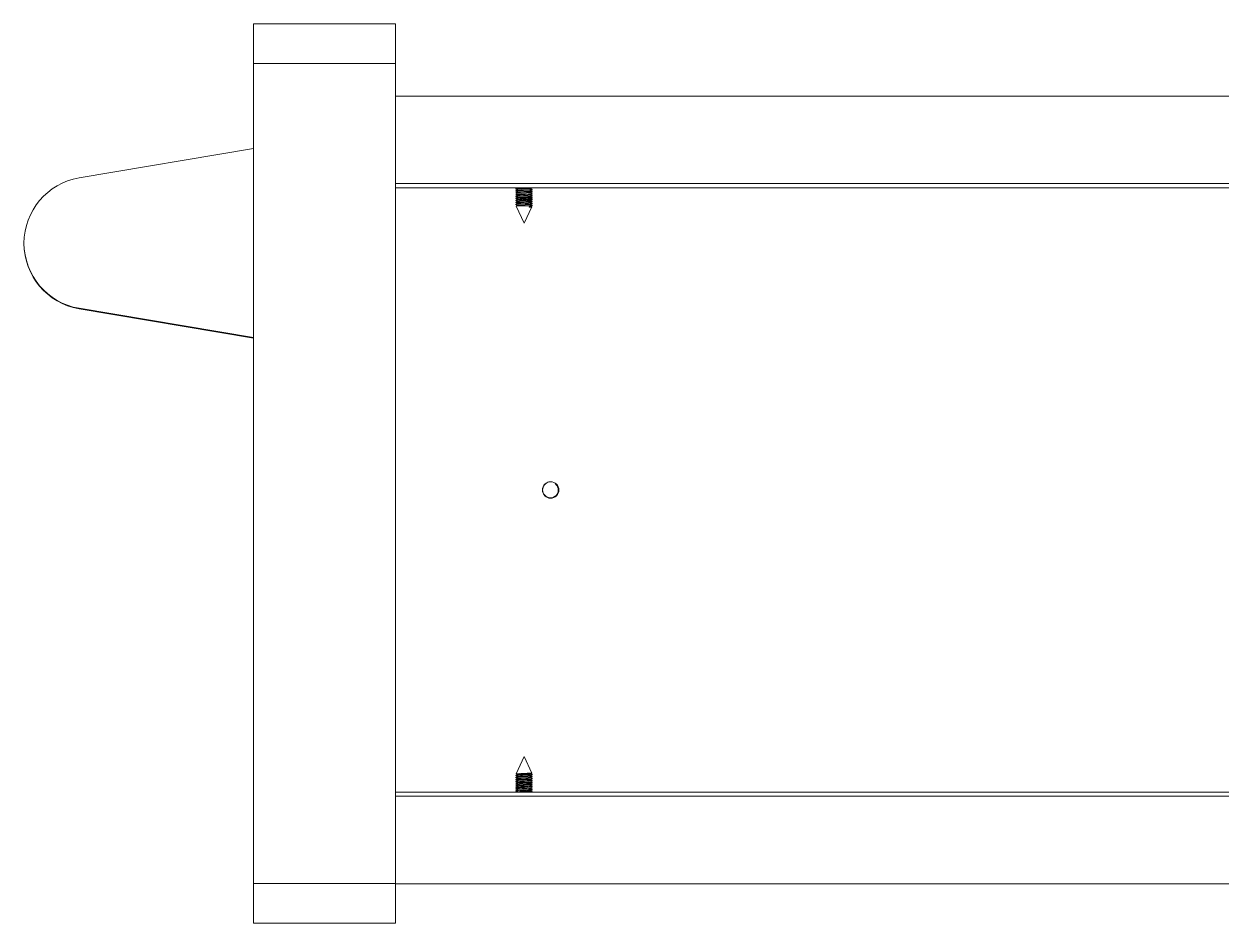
# Model space of a CAD drawing. Header units: millimetres. Extents: x 27602 to 523849, y 322139 to 568360.
# Drawn here: x 207471 to 224032, y 494880 to 507312 of the extents above; entities that cross this region are included whole.
import ezdxf

# ---------------------------------------------------------------- set-up
doc = ezdxf.new("R2010")
doc.units = ezdxf.units.MM

msp = doc.modelspace()

# ---------------------------------------------------------------- linework, layer by layer
at = {"color": 7, "lineweight": 13, "ltscale": 0.03937}
for p, q in [((212612, 507312), (210645, 507312)), ((210645, 506767), (212612, 506767)), ((212612, 506767), (210645, 506767)), ((210645, 506767), (210645, 495425)), ((212612, 506767), (212612, 495425)), ((212612, 506314), (240250, 506314)), ((210645, 505588), (208234, 505183)), ((212612, 505104), (240250, 505104)), ((212612, 505104), (240325, 505104)), ((212612, 505046), (240325, 505046)), ((210645, 502975), (208234, 503380)), ((210645, 502968), (208234, 503373)), ((240325, 496692), (212612, 496692)), ((240325, 496634), (212612, 496634)), ((212612, 495425), (210645, 495425)), ((240232, 495424), (212612, 495424)), ((212612, 494880), (210645, 494880))]:
    msp.add_line(p, q, dxfattribs=at)
at = {"color": 7, "lineweight": 13, "ltscale": 0.01125}
for p, q in [((210645, 507312), (210645, 506767)), ((212612, 506767), (212612, 507312)), ((210645, 494880), (210645, 495425)), ((212612, 495425), (212612, 494880))]:
    msp.add_line(p, q, dxfattribs=at)
at = {"color": 7, "lineweight": 13, "ltscale": 0.006625}
for p, q in [((211089, 507312), (210768, 507312)), ((212489, 507312), (212168, 507312))]:
    msp.add_line(p, q, dxfattribs=at)
at = {"color": 7, "lineweight": 13, "ltscale": 0.000501552}
for p, q in [((214298, 505044), (214277, 505031)), ((214298, 505017), (214277, 505005)), ((214298, 504990), (214277, 504978))]:
    msp.add_line(p, q, dxfattribs=at)
at = {"color": 7, "lineweight": 13, "ltscale": 6.99958e-06}
msp.add_line((214277, 505031), (214277, 505031), dxfattribs=at)
at = {"color": 7, "lineweight": 13, "ltscale": 4.99815e-05}
for p, q in [((214277, 505031), (214277, 505029)), ((214277, 504978), (214277, 504975)), ((214277, 504951), (214277, 504949)), ((214504, 504991), (214504, 504989)), ((214504, 504938), (214504, 504936)), ((214277, 504898), (214277, 504896)), ((214277, 504818), (214277, 504816)), ((214504, 504858), (214504, 504856)), ((214504, 504802), (214504, 504805))]:
    msp.add_line(p, q, dxfattribs=at)
at = {"color": 7, "lineweight": 13, "ltscale": 6.87709e-06}
for p, q in [((214277, 505028), (214277, 505029)), ((214277, 496709), (214277, 496709))]:
    msp.add_line(p, q, dxfattribs=at)
at = {"color": 7, "lineweight": 13, "ltscale": 0.000488229}
msp.add_line((214277, 505028), (214297, 505017), dxfattribs=at)
at = {"color": 7, "lineweight": 13, "ltscale": 6.70814e-06}
for p, q in [((214277, 505005), (214277, 505005)), ((214277, 504949), (214277, 504949)), ((214277, 496789), (214277, 496789)), ((214504, 496799), (214504, 496800))]:
    msp.add_line(p, q, dxfattribs=at)
at = {"color": 7, "lineweight": 13, "ltscale": 5.00116e-05}
for p, q in [((214277, 505005), (214277, 505002)), ((214504, 505044), (214504, 505042)), ((214504, 505018), (214504, 505015)), ((214277, 504925), (214277, 504922)), ((214277, 504871), (214277, 504869)), ((214277, 504845), (214277, 504842)), ((214504, 504911), (214504, 504909)), ((214504, 504885), (214504, 504882)), ((214504, 504831), (214504, 504829)), ((214277, 496919), (214277, 496922)), ((214277, 496866), (214277, 496868)), ((214277, 496813), (214277, 496815)), ((214277, 496760), (214277, 496762)), ((214504, 496800), (214504, 496802)), ((214504, 496693), (214504, 496695))]:
    msp.add_line(p, q, dxfattribs=at)
at = {"color": 7, "lineweight": 13, "ltscale": 7.14558e-06}
msp.add_line((214277, 505002), (214277, 505002), dxfattribs=at)
at = {"color": 7, "lineweight": 13, "ltscale": 0.000488244}
for p, q in [((214277, 505002), (214297, 504990)), ((214297, 496747), (214277, 496759))]:
    msp.add_line(p, q, dxfattribs=at)
at = {"color": 7, "lineweight": 13, "ltscale": 7.1225e-06}
for p, q in [((214277, 504978), (214277, 504978)), ((214277, 504922), (214277, 504922)), ((214277, 504818), (214277, 504818)), ((214504, 504885), (214504, 504885)), ((214504, 496852), (214504, 496853)), ((214277, 496759), (214277, 496760)), ((214277, 496736), (214277, 496735))]:
    msp.add_line(p, q, dxfattribs=at)
at = {"color": 7, "lineweight": 13, "ltscale": 6.75505e-06}
msp.add_line((214277, 504975), (214277, 504975), dxfattribs=at)
at = {"color": 7, "lineweight": 13, "ltscale": 0.000488721}
for p, q in [((214277, 504975), (214297, 504963)), ((214483, 504977), (214504, 504965))]:
    msp.add_line(p, q, dxfattribs=at)
at = {"color": 7, "lineweight": 13, "ltscale": 0.000501478}
for p, q in [((214298, 504964), (214277, 504952)), ((214504, 504962), (214483, 504950))]:
    msp.add_line(p, q, dxfattribs=at)
at = {"color": 7, "lineweight": 13, "ltscale": 0.000488736}
msp.add_line((214277, 504949), (214297, 504937), dxfattribs=at)
at = {"color": 7, "lineweight": 13, "ltscale": 0.000501731}
msp.add_line((214298, 504937), (214277, 504925), dxfattribs=at)
at = {"color": 7, "lineweight": 13, "ltscale": 0.000100355}
msp.add_line((214293, 505046), (214297, 505043), dxfattribs=at)
at = {"color": 7, "lineweight": 13, "ltscale": 0.000501657}
for p, q in [((214504, 505042), (214483, 505030)), ((214298, 504831), (214277, 504818))]:
    msp.add_line(p, q, dxfattribs=at)
at = {"color": 7, "lineweight": 13, "ltscale": 0.000488483}
msp.add_line((214483, 505030), (214504, 505018), dxfattribs=at)
at = {"color": 7, "lineweight": 13, "ltscale": 0.000501672}
msp.add_line((214504, 505015), (214483, 505003), dxfattribs=at)
at = {"color": 7, "lineweight": 13, "ltscale": 0.000488498}
msp.add_line((214483, 505003), (214504, 504991), dxfattribs=at)
at = {"color": 7, "lineweight": 13, "ltscale": 0.000501642}
for p, q in [((214504, 504989), (214483, 504976)), ((214483, 496760), (214504, 496773))]:
    msp.add_line(p, q, dxfattribs=at)
at = {"color": 7, "lineweight": 13, "ltscale": 0.000488691}
for p, q in [((214483, 504950), (214504, 504938)), ((214483, 504923), (214504, 504912))]:
    msp.add_line(p, q, dxfattribs=at)
at = {"color": 7, "lineweight": 13, "ltscale": 0.000501597}
for p, q in [((214504, 504935), (214483, 504923)), ((214483, 496840), (214504, 496853))]:
    msp.add_line(p, q, dxfattribs=at)
at = {"color": 7, "lineweight": 13, "ltscale": 3.94327e-05}
msp.add_line((214502, 505046), (214504, 505045), dxfattribs=at)
at = {"color": 7, "lineweight": 13, "ltscale": 7.78764e-06}
for p, q in [((214504, 505045), (214504, 505044)), ((214277, 504845), (214277, 504845)), ((214277, 496892), (214277, 496893))]:
    msp.add_line(p, q, dxfattribs=at)
at = {"color": 7, "lineweight": 13, "ltscale": 7.53898e-06}
for p, q in [((214504, 505042), (214504, 505042)), ((214504, 496696), (214504, 496695))]:
    msp.add_line(p, q, dxfattribs=at)
at = {"color": 7, "lineweight": 13, "ltscale": 7.76519e-06}
msp.add_line((214504, 505018), (214504, 505018), dxfattribs=at)
at = {"color": 7, "lineweight": 13, "ltscale": 7.64056e-06}
for p, q in [((214504, 505015), (214504, 505015)), ((214504, 504805), (214504, 504805)), ((214504, 496773), (214504, 496773))]:
    msp.add_line(p, q, dxfattribs=at)
at = {"color": 7, "lineweight": 13, "ltscale": 7.66314e-06}
for p, q in [((214504, 504991), (214504, 504991)), ((214504, 504989), (214504, 504989)), ((214504, 496749), (214504, 496749)), ((214504, 496746), (214504, 496746))]:
    msp.add_line(p, q, dxfattribs=at)
at = {"color": 7, "lineweight": 13, "ltscale": 7.61803e-06}
msp.add_line((214504, 504965), (214504, 504965), dxfattribs=at)
at = {"color": 7, "lineweight": 13, "ltscale": 5.00416e-05}
msp.add_line((214504, 504965), (214504, 504962), dxfattribs=at)
at = {"color": 7, "lineweight": 13, "ltscale": 7.24583e-06}
for p, q in [((214504, 504962), (214504, 504962)), ((214277, 504895), (214277, 504896)), ((214277, 496842), (214277, 496842))]:
    msp.add_line(p, q, dxfattribs=at)
at = {"color": 7, "lineweight": 13, "ltscale": 6.73157e-06}
for p, q in [((214504, 504938), (214504, 504938)), ((214277, 504816), (214277, 504816)), ((214277, 496762), (214277, 496762)), ((214277, 496733), (214277, 496733))]:
    msp.add_line(p, q, dxfattribs=at)
at = {"color": 7, "lineweight": 13, "ltscale": 0.00048884}
msp.add_line((214277, 504922), (214297, 504910), dxfattribs=at)
at = {"color": 7, "lineweight": 13, "ltscale": 0.000501508}
for p, q in [((214298, 504910), (214277, 504898)), ((214298, 504884), (214277, 504872))]:
    msp.add_line(p, q, dxfattribs=at)
at = {"color": 7, "lineweight": 13, "ltscale": 7.41518e-06}
msp.add_line((214277, 504898), (214277, 504898), dxfattribs=at)
at = {"color": 7, "lineweight": 13, "ltscale": 0.000488751}
for p, q in [((214277, 504895), (214297, 504884)), ((214297, 496881), (214277, 496892))]:
    msp.add_line(p, q, dxfattribs=at)
at = {"color": 7, "lineweight": 13, "ltscale": 7.91245e-06}
for p, q in [((214277, 504869), (214277, 504869)), ((214277, 504842), (214277, 504842))]:
    msp.add_line(p, q, dxfattribs=at)
at = {"color": 7, "lineweight": 13, "ltscale": 0.000488453}
msp.add_line((214277, 504869), (214297, 504857), dxfattribs=at)
at = {"color": 7, "lineweight": 13, "ltscale": 0.000501553}
msp.add_line((214298, 504857), (214277, 504845), dxfattribs=at)
at = {"color": 7, "lineweight": 13, "ltscale": 0.000488319}
msp.add_line((214277, 504842), (214297, 504830), dxfattribs=at)
at = {"color": 7, "lineweight": 13, "ltscale": 0.000488289}
msp.add_line((214277, 504815), (214297, 504804), dxfattribs=at)
at = {"color": 7, "lineweight": 13, "ltscale": 0.00043987}
msp.add_line((214298, 504804), (214279, 504793), dxfattribs=at)
at = {"color": 7, "lineweight": 13, "ltscale": 0.005394}
for p, q in [((214390, 504557), (214279, 504793)), ((214390, 497181), (214279, 496944))]:
    msp.add_line(p, q, dxfattribs=at)
at = {"color": 7, "lineweight": 13, "ltscale": 0.005155}
for p, q in [((214390, 504557), (214496, 504783)), ((214390, 497181), (214496, 496955))]:
    msp.add_line(p, q, dxfattribs=at)
at = {"color": 7, "lineweight": 13, "ltscale": 0.001204}
msp.add_line((214406, 504799), (214465, 504799), dxfattribs=at)
at = {"color": 7, "lineweight": 13, "ltscale": 0.000411464}
msp.add_line((214465, 504799), (214459, 504780), dxfattribs=at)
at = {"color": 7, "lineweight": 13, "ltscale": 0.000501582}
for p, q in [((214504, 504909), (214483, 504896)), ((214504, 504882), (214483, 504870)), ((214504, 504829), (214483, 504817)), ((214504, 504802), (214483, 504790))]:
    msp.add_line(p, q, dxfattribs=at)
at = {"color": 7, "lineweight": 13, "ltscale": 0.000488557}
msp.add_line((214483, 504897), (214504, 504885), dxfattribs=at)
at = {"color": 7, "lineweight": 13, "ltscale": 0.000488095}
msp.add_line((214483, 504870), (214504, 504858), dxfattribs=at)
at = {"color": 7, "lineweight": 13, "ltscale": 0.000501567}
for p, q in [((214504, 504855), (214483, 504843)), ((214277, 496736), (214298, 496748))]:
    msp.add_line(p, q, dxfattribs=at)
at = {"color": 7, "lineweight": 13, "ltscale": 0.000487991}
for p, q in [((214483, 504844), (214504, 504832)), ((214483, 504817), (214504, 504805))]:
    msp.add_line(p, q, dxfattribs=at)
at = {"color": 7, "lineweight": 13, "ltscale": 0.000308204}
msp.add_line((214483, 504790), (214496, 504783), dxfattribs=at)
at = {"color": 7, "lineweight": 13, "ltscale": 6.58626e-06}
msp.add_line((214504, 504912), (214504, 504911), dxfattribs=at)
at = {"color": 7, "lineweight": 13, "ltscale": 7.26876e-06}
for p, q in [((214504, 504858), (214504, 504858)), ((214504, 496879), (214504, 496879))]:
    msp.add_line(p, q, dxfattribs=at)
at = {"color": 7, "lineweight": 13, "ltscale": 6.97641e-06}
for p, q in [((214504, 504855), (214504, 504856)), ((214504, 504829), (214504, 504829)), ((214504, 496935), (214504, 496935)), ((214504, 496909), (214504, 496908)), ((214504, 496882), (214504, 496882))]:
    msp.add_line(p, q, dxfattribs=at)
at = {"color": 7, "lineweight": 13, "ltscale": 7.51627e-06}
msp.add_line((214504, 504832), (214504, 504831), dxfattribs=at)
at = {"color": 7, "lineweight": 13, "ltscale": 6.95329e-06}
msp.add_line((214504, 504802), (214504, 504802), dxfattribs=at)
at = {"color": 7, "lineweight": 13, "ltscale": 0.000184889}
msp.add_line((214833, 500955), (214827, 500948), dxfattribs=at)
at = {"color": 7, "lineweight": 13, "ltscale": 0.00050162}
for p, q in [((214277, 496922), (214298, 496934)), ((214277, 496815), (214298, 496828)), ((214277, 496789), (214298, 496801)), ((214277, 496762), (214298, 496774))]:
    msp.add_line(p, q, dxfattribs=at)
at = {"color": 7, "lineweight": 13, "ltscale": 6.71985e-06}
msp.add_line((214277, 496922), (214277, 496922), dxfattribs=at)
at = {"color": 7, "lineweight": 13, "ltscale": 7.13404e-06}
for p, q in [((214277, 496919), (214277, 496919)), ((214277, 496815), (214277, 496815))]:
    msp.add_line(p, q, dxfattribs=at)
at = {"color": 7, "lineweight": 13, "ltscale": 0.000488759}
msp.add_line((214297, 496907), (214277, 496919), dxfattribs=at)
at = {"color": 7, "lineweight": 13, "ltscale": 0.000501635}
for p, q in [((214277, 496895), (214298, 496908)), ((214277, 496842), (214298, 496854))]:
    msp.add_line(p, q, dxfattribs=at)
at = {"color": 7, "lineweight": 13, "ltscale": 7.90128e-06}
for p, q in [((214277, 496895), (214277, 496895)), ((214277, 496869), (214277, 496868))]:
    msp.add_line(p, q, dxfattribs=at)
at = {"color": 7, "lineweight": 13, "ltscale": 4.99966e-05}
for p, q in [((214277, 496893), (214277, 496895)), ((214277, 496839), (214277, 496842)), ((214504, 496935), (214504, 496933)), ((214504, 496906), (214504, 496908)), ((214504, 496879), (214504, 496882)), ((214504, 496853), (214504, 496855)), ((214504, 496826), (214504, 496829)), ((214277, 496786), (214277, 496789)), ((214277, 496733), (214277, 496735)), ((214277, 496706), (214277, 496709)), ((214504, 496773), (214504, 496775)), ((214504, 496746), (214504, 496749)), ((214504, 496720), (214504, 496722))]:
    msp.add_line(p, q, dxfattribs=at)
at = {"color": 7, "lineweight": 13, "ltscale": 0.00050165}
msp.add_line((214277, 496869), (214298, 496881), dxfattribs=at)
at = {"color": 7, "lineweight": 13, "ltscale": 0.00048817}
msp.add_line((214297, 496854), (214277, 496866), dxfattribs=at)
at = {"color": 7, "lineweight": 13, "ltscale": 7.40375e-06}
msp.add_line((214277, 496839), (214277, 496839), dxfattribs=at)
at = {"color": 7, "lineweight": 13, "ltscale": 0.000488051}
msp.add_line((214297, 496827), (214277, 496839), dxfattribs=at)
at = {"color": 7, "lineweight": 13, "ltscale": 0.000427069}
msp.add_line((214297, 496934), (214279, 496944), dxfattribs=at)
at = {"color": 7, "lineweight": 13, "ltscale": 0.000322227}
msp.add_line((214483, 496947), (214496, 496955), dxfattribs=at)
at = {"color": 7, "lineweight": 13, "ltscale": 0.000489213}
msp.add_line((214504, 496935), (214483, 496947), dxfattribs=at)
at = {"color": 7, "lineweight": 13, "ltscale": 0.000501455}
for p, q in [((214483, 496920), (214504, 496932)), ((214277, 496709), (214298, 496721))]:
    msp.add_line(p, q, dxfattribs=at)
at = {"color": 7, "lineweight": 13, "ltscale": 0.000488527}
msp.add_line((214504, 496909), (214483, 496920), dxfattribs=at)
at = {"color": 7, "lineweight": 13, "ltscale": 0.000501448}
msp.add_line((214483, 496894), (214504, 496906), dxfattribs=at)
at = {"color": 7, "lineweight": 13, "ltscale": 0.000488505}
msp.add_line((214504, 496882), (214483, 496894), dxfattribs=at)
at = {"color": 7, "lineweight": 13, "ltscale": 0.000501544}
msp.add_line((214483, 496867), (214504, 496879), dxfattribs=at)
at = {"color": 7, "lineweight": 13, "ltscale": 0.000488393}
msp.add_line((214504, 496855), (214483, 496867), dxfattribs=at)
at = {"color": 7, "lineweight": 13, "ltscale": 0.000487968}
msp.add_line((214504, 496829), (214483, 496841), dxfattribs=at)
at = {"color": 7, "lineweight": 13, "ltscale": 0.000501612}
for p, q in [((214483, 496814), (214504, 496826)), ((214483, 496787), (214504, 496799))]:
    msp.add_line(p, q, dxfattribs=at)
at = {"color": 7, "lineweight": 13, "ltscale": 7.62929e-06}
msp.add_line((214504, 496933), (214504, 496932), dxfattribs=at)
at = {"color": 7, "lineweight": 13, "ltscale": 7.52762e-06}
msp.add_line((214504, 496906), (214504, 496906), dxfattribs=at)
at = {"color": 7, "lineweight": 13, "ltscale": 6.60984e-06}
msp.add_line((214504, 496826), (214504, 496826), dxfattribs=at)
at = {"color": 7, "lineweight": 13, "ltscale": 0.000488132}
msp.add_line((214297, 496801), (214277, 496813), dxfattribs=at)
at = {"color": 7, "lineweight": 13, "ltscale": 0.000488006}
msp.add_line((214297, 496774), (214277, 496786), dxfattribs=at)
at = {"color": 7, "lineweight": 13, "ltscale": 0.000488363}
msp.add_line((214297, 496721), (214277, 496733), dxfattribs=at)
at = {"color": 7, "lineweight": 13, "ltscale": 6.98799e-06}
msp.add_line((214277, 496706), (214277, 496706), dxfattribs=at)
at = {"color": 7, "lineweight": 13, "ltscale": 0.00048837}
msp.add_line((214297, 496694), (214277, 496706), dxfattribs=at)
at = {"color": 7, "lineweight": 13, "ltscale": 0.000113693}
msp.add_line((214293, 496692), (214298, 496695), dxfattribs=at)
at = {"color": 7, "lineweight": 13, "ltscale": 0.000487976}
msp.add_line((214504, 496802), (214483, 496814), dxfattribs=at)
at = {"color": 7, "lineweight": 13, "ltscale": 0.000487872}
msp.add_line((214504, 496776), (214483, 496787), dxfattribs=at)
at = {"color": 7, "lineweight": 13, "ltscale": 0.000488714}
msp.add_line((214504, 496749), (214483, 496761), dxfattribs=at)
at = {"color": 7, "lineweight": 13, "ltscale": 0.000501538}
msp.add_line((214483, 496734), (214504, 496746), dxfattribs=at)
at = {"color": 7, "lineweight": 13, "ltscale": 0.00048861}
msp.add_line((214504, 496722), (214483, 496734), dxfattribs=at)
at = {"color": 7, "lineweight": 13, "ltscale": 0.000501546}
msp.add_line((214483, 496707), (214504, 496719), dxfattribs=at)
at = {"color": 7, "lineweight": 13, "ltscale": 0.000488632}
msp.add_line((214504, 496696), (214483, 496708), dxfattribs=at)
at = {"color": 7, "lineweight": 13, "ltscale": 3.95443e-05}
msp.add_line((214502, 496692), (214504, 496693), dxfattribs=at)
at = {"color": 7, "lineweight": 13, "ltscale": 7.25729e-06}
msp.add_line((214504, 496776), (214504, 496775), dxfattribs=at)
at = {"color": 7, "lineweight": 13, "ltscale": 7.65184e-06}
msp.add_line((214504, 496722), (214504, 496722), dxfattribs=at)
at = {"color": 7, "lineweight": 13, "ltscale": 7.7764e-06}
for p, q in [((214504, 496719), (214504, 496720)), ((214504, 496693), (214504, 496693))]:
    msp.add_line(p, q, dxfattribs=at)
at = {"color": 7, "lineweight": 13, "ltscale": 0.03937}
for points in [[(214504, 505044), (214504, 505044), (214504, 505044), (214504, 505044), (214503, 505044), (214502, 505044), (214471, 505041), (214386, 505038), (214302, 505034), (214279, 505032), (214277, 505032), (214277, 505031)], [(214277, 505029), (214277, 505029), (214277, 505029), (214277, 505029), (214277, 505029), (214279, 505030), (214304, 505032), (214394, 505036), (214475, 505039), (214502, 505041), (214504, 505042)], [(214504, 505018), (214504, 505018), (214504, 505018), (214504, 505018), (214503, 505017), (214502, 505017), (214476, 505015), (214381, 505011), (214301, 505007), (214282, 505006), (214278, 505005), (214277, 505005)], [(214277, 505002), (214277, 505002), (214277, 505002), (214277, 505002), (214277, 505003), (214278, 505003), (214303, 505005), (214375, 505008), (214470, 505012), (214497, 505014), (214503, 505015), (214504, 505015)], [(214504, 504991), (214504, 504991), (214504, 504991), (214504, 504991), (214503, 504991), (214502, 504990), (214477, 504988), (214388, 504984), (214297, 504980), (214280, 504979), (214277, 504978), (214277, 504978)], [(214277, 504975), (214277, 504976), (214277, 504976), (214277, 504976), (214278, 504976), (214285, 504977), (214343, 504980)], [(214277, 504949), (214277, 504949), (214277, 504949), (214277, 504949), (214277, 504949), (214279, 504950), (214300, 504952), (214406, 504956), (214487, 504960), (214500, 504961), (214503, 504962), (214504, 504962)], [(214343, 504956), (214285, 504953), (214278, 504952), (214277, 504952)], [(214504, 504938), (214504, 504938), (214504, 504938), (214504, 504938), (214503, 504937), (214502, 504937), (214480, 504935), (214381, 504931), (214304, 504928), (214278, 504925), (214277, 504925)], [(214277, 504922), (214277, 504922), (214277, 504922), (214277, 504923), (214277, 504923), (214279, 504923), (214302, 504925), (214398, 504929), (214475, 504932), (214503, 504935), (214504, 504935)], [(214312, 505046), (214300, 505044), (214298, 505044), (214298, 505044)], [(214483, 505030), (214482, 505029), (214479, 505029), (214451, 505026), (214358, 505022), (214312, 505019), (214300, 505018), (214298, 505017), (214298, 505017)], [(214483, 505003), (214482, 505003), (214480, 505002), (214468, 505001), (214386, 504996), (214314, 504993), (214301, 504991), (214298, 504991), (214298, 504990)], [(214352, 504968), (214306, 504965), (214299, 504964), (214298, 504964)], [(214483, 504950), (214481, 504949), (214476, 504948), (214443, 504946), (214338, 504941), (214304, 504938), (214299, 504937), (214298, 504937)], [(214343, 504980), (214460, 504985), (214491, 504987), (214503, 504988), (214504, 504989)], [(214504, 504965), (214504, 504965), (214504, 504964), (214504, 504964), (214503, 504964), (214495, 504963), (214452, 504960), (214343, 504956)], [(214483, 504976), (214481, 504976), (214473, 504975), (214423, 504972), (214352, 504968)], [(214504, 504911), (214504, 504911), (214504, 504911), (214504, 504911), (214503, 504911), (214494, 504910), (214438, 504907), (214312, 504901), (214282, 504899), (214278, 504899), (214277, 504898)], [(214277, 504896), (214277, 504896), (214277, 504896), (214277, 504896), (214277, 504896), (214279, 504896), (214307, 504899), (214417, 504903), (214475, 504906), (214502, 504908), (214504, 504909)], [(214504, 504885), (214504, 504885), (214504, 504885), (214504, 504884), (214503, 504884), (214502, 504884), (214481, 504882), (214379, 504878), (214297, 504874), (214281, 504873), (214278, 504872), (214277, 504872)], [(214277, 504869), (214277, 504869), (214277, 504869), (214277, 504869), (214277, 504869), (214279, 504870), (214301, 504872), (214416, 504877), (214483, 504880), (214502, 504882), (214504, 504882)], [(214504, 504858), (214504, 504858), (214504, 504858), (214504, 504858), (214503, 504858), (214502, 504857), (214470, 504855), (214356, 504850), (214297, 504847), (214279, 504846), (214277, 504845), (214277, 504845)], [(214277, 504842), (214277, 504842), (214277, 504843), (214277, 504843), (214277, 504843), (214279, 504843), (214304, 504845), (214390, 504849), (214477, 504853), (214498, 504854), (214503, 504855), (214504, 504855)], [(214504, 504831), (214504, 504831), (214504, 504831), (214504, 504831), (214503, 504831), (214502, 504831), (214476, 504828), (214416, 504826), (214312, 504822), (214280, 504819), (214277, 504819), (214277, 504818)], [(214277, 504816), (214277, 504816), (214277, 504816), (214277, 504816), (214277, 504816), (214278, 504817), (214303, 504819), (214406, 504823), (214469, 504826), (214498, 504828), (214502, 504828), (214503, 504829), (214504, 504829)], [(214406, 504799), (214306, 504795), (214281, 504794), (214280, 504793), (214279, 504793)], [(214483, 504923), (214481, 504923), (214476, 504922), (214441, 504919), (214337, 504914), (214304, 504912), (214299, 504911), (214298, 504910)], [(214483, 504896), (214482, 504896), (214477, 504895), (214443, 504893), (214363, 504889), (214336, 504888), (214301, 504885), (214299, 504884), (214298, 504884)], [(214483, 504870), (214482, 504870), (214480, 504869), (214469, 504868), (214428, 504865), (214325, 504860), (214303, 504858), (214299, 504858), (214298, 504857)], [(214483, 504843), (214482, 504843), (214480, 504842), (214450, 504840), (214345, 504835), (214308, 504832), (214299, 504831), (214298, 504831)], [(214483, 504817), (214482, 504816), (214481, 504816), (214470, 504815), (214407, 504811), (214314, 504806), (214299, 504804), (214298, 504804)], [(214406, 504799), (214471, 504802), (214495, 504803), (214502, 504804), (214504, 504804), (214504, 504805), (214504, 504805), (214504, 504805)], [(214496, 504783), (214496, 504783), (214496, 504782), (214495, 504782), (214484, 504781), (214459, 504780)], [(214483, 504790), (214481, 504789), (214461, 504787)], [(214504, 504802), (214503, 504802), (214502, 504802), (214492, 504801), (214465, 504799)], [(214774, 500981), (214755, 500982), (214737, 500980), (214720, 500975), (214703, 500967), (214686, 500955), (214671, 500940), (214660, 500923), (214653, 500905), (214648, 500886), (214647, 500869)], [(214647, 500869), (214650, 500846), (214655, 500829), (214661, 500816), (214673, 500799), (214690, 500783), (214705, 500773), (214726, 500764), (214743, 500761), (214768, 500761), (214790, 500765), (214798, 500768), (214820, 500781), (214833, 500792), (214849, 500812), (214853, 500819), (214862, 500843), (214864, 500869)], [(214277, 496922), (214277, 496922), (214279, 496923), (214290, 496924), (214313, 496925), (214370, 496928), (214457, 496931), (214491, 496933), (214502, 496934), (214503, 496935), (214504, 496935), (214504, 496935), (214504, 496935), (214504, 496935)], [(214504, 496932), (214503, 496932), (214501, 496932), (214486, 496930), (214451, 496928), (214367, 496925), (214307, 496922), (214286, 496921), (214278, 496920), (214277, 496920), (214277, 496919), (214277, 496919)], [(214504, 496908), (214504, 496908), (214504, 496908), (214504, 496908), (214503, 496908), (214498, 496907), (214468, 496905), (214338, 496900), (214296, 496898), (214278, 496896), (214277, 496895)], [(214277, 496893), (214277, 496893), (214277, 496893), (214277, 496893), (214277, 496893), (214279, 496893), (214307, 496896), (214414, 496900), (214487, 496904), (214502, 496905), (214504, 496906)], [(214504, 496882), (214504, 496882), (214504, 496882), (214504, 496882), (214503, 496881), (214502, 496881), (214489, 496880), (214413, 496876), (214301, 496871), (214278, 496869), (214277, 496869)], [(214277, 496866), (214277, 496866), (214277, 496866), (214277, 496866), (214277, 496867), (214284, 496868), (214334, 496871), (214374, 496872)], [(214277, 496839), (214277, 496840), (214277, 496840), (214277, 496840), (214277, 496840), (214279, 496840), (214304, 496842), (214396, 496846), (214487, 496850), (214502, 496852), (214503, 496852), (214504, 496852)], [(214374, 496848), (214288, 496844), (214278, 496842), (214277, 496842)], [(214504, 496829), (214504, 496828), (214504, 496828), (214504, 496828), (214503, 496828), (214502, 496828), (214478, 496826), (214404, 496822), (214301, 496818), (214281, 496816), (214278, 496816), (214277, 496815)], [(214277, 496813), (214277, 496813), (214277, 496813), (214277, 496813), (214277, 496813), (214278, 496814), (214302, 496816), (214375, 496819), (214478, 496823), (214502, 496825), (214503, 496826), (214504, 496826)], [(214279, 496944), (214279, 496944), (214280, 496945), (214283, 496945), (214333, 496948), (214431, 496951), (214482, 496953), (214494, 496954), (214496, 496954), (214496, 496955)], [(214298, 496934), (214299, 496935), (214304, 496935), (214346, 496938), (214401, 496941), (214454, 496944), (214476, 496945), (214482, 496946), (214483, 496947)], [(214298, 496908), (214299, 496908), (214305, 496909), (214341, 496912), (214443, 496916), (214477, 496919), (214482, 496920), (214483, 496920)], [(214298, 496881), (214299, 496881), (214304, 496882), (214352, 496885), (214446, 496890), (214477, 496892), (214482, 496893), (214483, 496894)], [(214298, 496854), (214298, 496855), (214301, 496855), (214314, 496857), (214377, 496860)], [(214298, 496828), (214298, 496828), (214300, 496828), (214330, 496831), (214409, 496835), (214455, 496837), (214481, 496840), (214483, 496840)], [(214374, 496872), (214475, 496876), (214502, 496878), (214503, 496879), (214504, 496879)], [(214504, 496855), (214504, 496855), (214504, 496855), (214504, 496855), (214503, 496855), (214495, 496853), (214431, 496850), (214374, 496848)], [(214377, 496860), (214430, 496863), (214467, 496865), (214480, 496866), (214482, 496867), (214483, 496867)], [(214504, 496802), (214504, 496802), (214504, 496802), (214504, 496802), (214503, 496801), (214502, 496801), (214477, 496799), (214379, 496795), (214297, 496791), (214280, 496790), (214277, 496789), (214277, 496789)], [(214277, 496786), (214277, 496786), (214277, 496786), (214277, 496786), (214277, 496787), (214279, 496787), (214304, 496789), (214400, 496793), (214476, 496796), (214496, 496798), (214503, 496799), (214504, 496799)], [(214504, 496775), (214504, 496775), (214504, 496775), (214504, 496775), (214503, 496775), (214502, 496775), (214469, 496772), (214344, 496767), (214285, 496764), (214278, 496763), (214277, 496762), (214277, 496762)], [(214277, 496760), (214277, 496760), (214277, 496760), (214277, 496760), (214277, 496760), (214279, 496760), (214303, 496763), (214396, 496766), (214488, 496771), (214500, 496772), (214503, 496772), (214504, 496773)], [(214504, 496749), (214504, 496749), (214504, 496749), (214504, 496748), (214503, 496748), (214502, 496748), (214483, 496746), (214366, 496741), (214298, 496738), (214281, 496737), (214278, 496736), (214277, 496736)], [(214277, 496733), (214277, 496733), (214277, 496733), (214277, 496733), (214277, 496733), (214279, 496734), (214302, 496736), (214428, 496741), (214489, 496744), (214502, 496746), (214504, 496746)], [(214504, 496722), (214504, 496722), (214504, 496722), (214504, 496722), (214503, 496722), (214498, 496721), (214453, 496718), (214333, 496713), (214286, 496710), (214278, 496709), (214277, 496709)], [(214277, 496706), (214277, 496706), (214277, 496706), (214277, 496707), (214277, 496707), (214279, 496707), (214306, 496709), (214423, 496714), (214490, 496718), (214503, 496719), (214504, 496719)], [(214298, 496801), (214298, 496801), (214301, 496802), (214326, 496804), (214422, 496809), (214474, 496812), (214481, 496813), (214483, 496814)], [(214298, 496774), (214298, 496775), (214300, 496775), (214312, 496776), (214393, 496781), (214464, 496785), (214482, 496787), (214483, 496787)], [(214298, 496748), (214298, 496748), (214301, 496749), (214328, 496751), (214436, 496756), (214456, 496757), (214479, 496760), (214482, 496760), (214483, 496760)], [(214298, 496721), (214298, 496721), (214300, 496722), (214311, 496723), (214379, 496727), (214458, 496731), (214481, 496733), (214483, 496734)], [(214298, 496695), (214299, 496695), (214301, 496695), (214331, 496698), (214433, 496703), (214473, 496706), (214481, 496707), (214483, 496707)], [(214504, 496695), (214504, 496695), (214504, 496695), (214504, 496695), (214504, 496695), (214503, 496695), (214492, 496693), (214465, 496692)]]:
    msp.add_lwpolyline(points, dxfattribs=at)
msp.add_circle((214758, 500869), 114, dxfattribs=at)
for centre, radius, start, end in [((208386, 504282), 914, 99.5343, 260.4657), ((214277, 504951), 0.406, 108.0902, 165.0286), ((214504, 504936), 0.419, 287.2915, 344.4058), ((214277, 504925), 0.404, 108.1822, 165.0966), ((214277, 504871), 0.403, 108.2319, 165.1404), ((214279, 504793), 0.183, 102.4555, 188.9475), ((214496, 504783), 0.205, 349.1439, 77.1658), ((214504, 504909), 0.406, 288.0918, 345.0288), ((214504, 504882), 0.405, 288.1413, 345.0611), ((208386, 504275), 914, 180.0064, 260.4657), ((214759, 500867), 105, 0.7769, 49.8849), ((214277, 496866), 0.403, 194.8596, 251.7681), ((214279, 496944), 0.183, 171.0525, 257.5445), ((214496, 496955), 0.205, 282.8342, 10.8561), ((214504, 496855), 0.405, 14.9389, 71.8587), ((214504, 496828), 0.406, 14.9712, 71.9082), ((214277, 496813), 0.404, 194.9034, 251.8178), ((214277, 496786), 0.406, 194.9714, 251.9098), ((214498, 496709), 17, 274.0206, 289.0486), ((214504, 496802), 0.419, 15.5942, 72.7085)]:
    msp.add_arc(centre, radius, start, end, dxfattribs=at)

doc.saveas('drawing.dxf')
